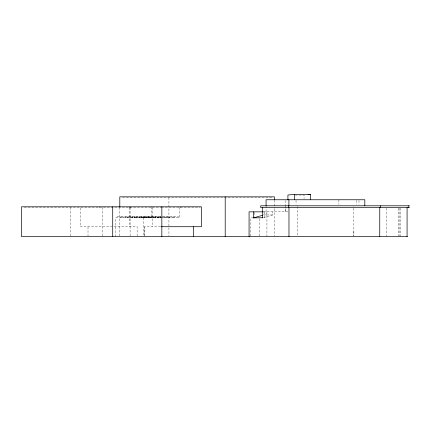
<?xml version="1.0" encoding="UTF-8"?>
<svg xmlns="http://www.w3.org/2000/svg" width="431" height="431" viewBox="0 0 431 431"><rect width="100%" height="100%" fill="white"/><g stroke="black" fill="none" stroke-linecap="round" stroke-linejoin="round"><path stroke-width="0.32" stroke-dasharray="2.15 1.62" d="M250.416 236.005L250.416 217.876L252.943 217.876M259.796 236.005L259.801 217.876M353.856 231.528L353.856 236.032L353.856 206.379M263.486 217.542L272.721 214.94L272.721 211.836M295.316 195.033L304.054 195.033L304.054 198.578M122.555 197.834L271.568 197.834M24.308 207.79L160.93 207.79M161.533 207.79L200.296 207.79M263.271 211.836L288.22 211.836M272.721 214.94L263.923 214.934L263.923 211.836M160.574 226.717L144.423 226.717L144.423 236.01M254.834 212.505L254.84 216.529M400.598 208.2L400.598 236.01M399.117 208.2L399.117 236.01M398.788 208.2L398.788 236.01M386.629 208.2L386.629 236.01M358.975 200.426L358.975 204.456M356.615 200.426L356.615 204.456M338.874 199.758L338.874 204.456M297.659 206.465L297.659 236.005M296.038 200.426L296.038 204.456M285.306 200.426L285.306 205.797M274.326 200.156L274.326 208.125M274.326 208.787L274.326 236.01M266.929 211.836L266.929 236.673M266.067 205.797L266.062 216.815M264.225 211.836L264.225 217.876M180.309 206.799L180.309 207.79M179.226 207.44L179.226 217.752L115.745 217.752L115.745 236.673M178.536 217.752L178.536 216.755L116.435 216.755L116.435 217.752M174.442 216.755L174.442 217.752M173.898 216.755L173.898 217.752M172.244 216.755L172.244 217.752M171.409 216.755L171.409 217.752M169.803 216.755L169.803 217.752M169.259 216.755L169.259 217.752M168.92 197.5L168.92 236.01M168.144 216.755L168.144 217.752M167.605 216.755L167.605 217.752M167.309 216.755L167.309 217.752M166.77 216.755L166.77 217.752M165.165 216.755L165.111 217.752M164.62 216.755L164.62 217.752M164.276 216.755L164.276 217.752M163.505 216.755L163.505 217.752M162.966 216.755L162.966 217.752M161.016 216.755L161.016 217.752M160.526 216.755L160.526 217.752M160.472 216.755L160.472 217.752M160.181 216.755L160.181 217.752M159.982 216.755L159.982 217.752M159.637 216.755L159.637 217.752M158.867 216.755L158.867 217.752M158.328 216.755L158.328 217.752M158.032 216.755L158.032 217.752M157.983 216.755L157.983 217.752M157.493 216.755L157.493 217.752M157.148 216.755L157.148 217.752M156.378 216.755L156.378 217.752M155.887 216.755L155.887 217.752M155.833 216.755L155.833 217.752M155.543 216.755L155.543 217.752M155.343 216.755L155.343 217.752M154.998 216.755L154.998 217.752M154.228 216.755L154.228 217.752M153.889 216.755L153.889 217.752M153.689 216.755L153.689 217.752M153.393 216.755L153.344 217.752M153.053 216.755L153.053 217.752M152.854 216.755L152.854 217.752M152.509 216.755L152.509 217.752M152.256 207.462L152.337 226.717M151.739 216.755L151.739 217.752M151.394 206.799L151.394 217.752M151.195 216.755L151.249 217.752M150.855 216.755L150.904 217.752M150.36 216.755L150.36 217.752M150.02 216.755L150.02 217.752M149.589 216.755L149.589 217.752M149.25 216.755L149.25 217.752M149.051 216.755L149.051 217.752M148.754 216.755L148.754 217.752M148.706 216.755L148.706 217.752M148.415 216.755L148.415 217.752M148.216 216.755L148.216 217.752M147.871 216.755L147.871 217.752M147.1 216.755L147.1 217.752M146.755 216.755L146.755 217.752M146.556 216.755L146.556 217.752M146.265 216.755L146.265 217.752M146.217 216.755L146.217 217.752M145.92 216.755L145.92 217.752M145.721 216.755L145.721 217.752M145.382 216.755L145.382 217.752M144.951 216.755L144.951 217.752M144.611 216.755L144.611 217.752M144.504 226.717L144.504 236.673M144.116 216.755L144.116 217.752M144.067 216.755L144.067 217.752M143.776 216.755L143.776 217.752M143.722 216.755L143.722 217.752M143.577 217.752L143.577 236.673M143.232 216.755L143.232 217.752M142.462 216.755L142.462 217.752M142.117 216.755L142.117 217.752M141.918 216.755L141.918 217.752M141.573 216.755L141.627 217.752M141.282 216.755L141.282 217.752M141.082 216.755L141.082 217.752M140.743 216.755L140.743 217.752M139.973 216.755L139.973 217.752M139.628 216.755L139.628 217.752M139.428 216.755L139.428 217.752M139.084 216.755L139.138 217.752M138.593 216.755L138.593 217.752M137.823 216.755L137.823 217.752M137.478 216.755L137.478 217.752M137.133 236.01L137.133 226.717L80.177 226.717L80.177 207.462M136.988 216.755L136.934 217.752M136.643 216.755L136.643 217.752M136.104 216.755L136.104 217.752M135.334 216.755L135.334 217.752M134.989 216.755L134.989 217.752M134.79 216.755L134.79 217.752M134.499 216.755L134.499 217.752M134.445 216.755L134.445 217.752M133.955 216.755L133.955 217.752M132.84 216.755L132.84 217.752M132.295 216.755L132.295 217.752M132.005 216.755L132.005 217.752M131.466 216.755L131.466 217.752M130.695 216.755L130.695 217.752M130.388 206.799L130.388 207.79M130.351 216.755L130.351 217.752M130.103 207.462L130.103 236.01M129.806 216.755L129.86 217.752M129.516 206.799L129.516 207.79M129.3 207.462L129.3 226.717M128.201 216.755L128.201 217.752M127.657 216.755L127.657 217.752M127.366 216.755L127.366 217.752M126.827 216.755L126.827 217.752M125.712 216.755L125.712 217.752M125.168 216.755L125.168 217.752M123.562 216.755L123.562 217.752M122.727 216.755L122.727 217.752M121.073 216.755L121.073 217.752M120.529 216.755L120.529 217.752M119.796 207.462L119.796 236.01M102.271 207.462L102.271 236.01M99.513 206.799L99.513 207.79M88.01 226.717L88.01 236.01M70.673 207.462L70.673 236.01M285.333 211.836L285.333 206.465L285.306 211.836"/><path stroke-width="0.65" d="M249.064 236.673L249.075 211.836L262.958 211.836M253.487 211.836L253.487 217.876L262.695 215.279M253.487 217.876L262.781 217.741M310.643 199.758L310.643 194.327L294.508 194.327L287.919 195.033L287.919 199.758M308.009 194.607L310.643 194.327M409.407 205.797L260.712 205.797L260.712 207.537L409.407 207.537M161.248 226.717L201.385 226.717L201.385 206.799L21.55 206.799L21.55 236.673L407.521 236.673M408.82 205.797L408.82 207.537M407.074 207.537L407.074 236.673M380.605 205.797L380.605 207.537M379.765 207.537L379.749 236.673M364.82 205.797L364.82 199.758L266.062 199.758L266.062 205.662M294.508 194.327L294.508 199.758M288.975 207.537L288.975 236.673M288.905 199.758L288.905 205.797M288.414 205.797L288.414 207.537M274.326 199.494L274.326 196.838L119.796 196.838L119.796 206.799M262.312 207.537L262.312 217.876M225.203 196.838L225.203 236.673M193.546 226.717L193.546 236.673M161.84 206.799L161.84 236.673M112.717 206.799L112.717 236.673"/></g></svg>
